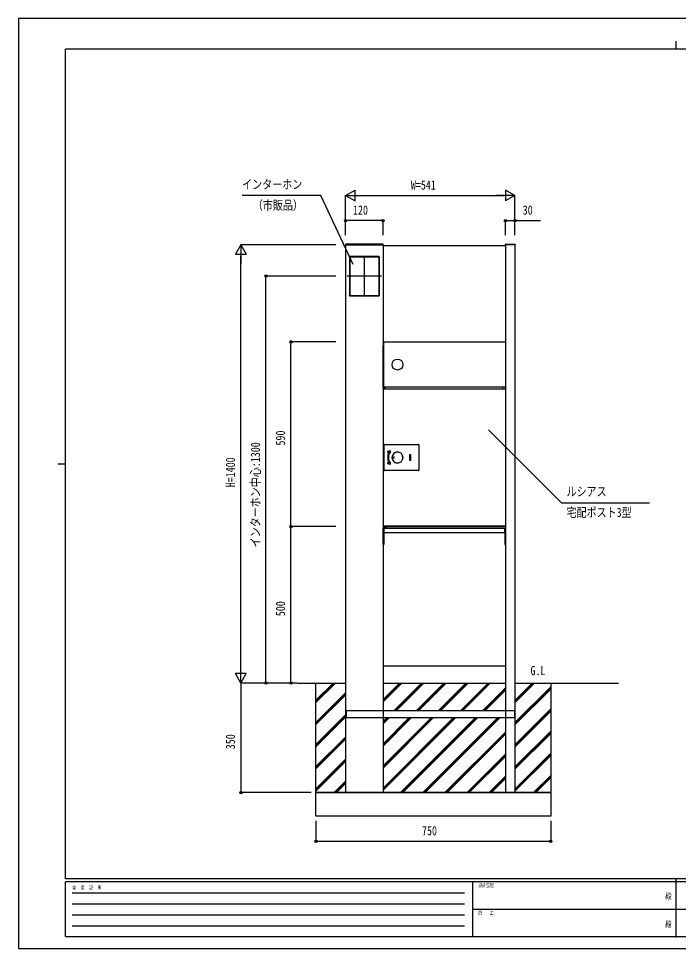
# Model space of a CAD drawing. Units: millimetres, scale not verified. Extents: x -2102 to 2102, y -1485 to 1485.
# Drawn here: x -2102 to 5, y -1485 to 1485 of the extents above; entities that cross this region are included whole.
import ezdxf
from ezdxf.enums import TextEntityAlignment as Align

# ---------------------------------------------------------------- set-up
doc = ezdxf.new("R2010")
doc.units = ezdxf.units.MM
doc.header["$LTSCALE"] = 8
doc.header["$PDMODE"] = 32
doc.header["$PDSIZE"] = 4
for name, color, linetype in [('0-1_USER1', 3, 'Continuous'), ('0-3_YKK_A1', 4, 'Continuous'), ('0-4_YKK_D', 6, 'Continuous'), ('0-5_YKK_ZWAK', 7, 'Continuous')]:
    doc.layers.add(name, color=color, linetype=linetype)
doc.styles.add('ＭＳ ゴシック', font='')
doc.styles.get('ＭＳ ゴシック').set_extended_font_data('MS Gothic')

msp = doc.modelspace()

# ---------------------------------------------------------------- linework, layer by layer
at = {"layer": '0-3_YKK_A1'}
for p, q in [((-937.991, 762.5), (-1057.991, 762.5)), ((-1057.991, 762.5), (-1057.991, -987.5)), ((-1057.492, 762.5), (-938.489, 762.5)), ((-938.554, 764.5), (-1057.428, 764.5)), ((-938.489, 762.5), (-937.491, 762.5)), ((-937.991, 762.5), (-937.991, -987.5)), ((-937.991, 760), (-546.991, 760)), ((-937.491, 762.5), (-937.555, 763.561)), ((-547.491, 762.5), (-547.426, 763.561)), ((-546.492, 762.5), (-547.491, 762.5)), ((-516.991, 762.5), (-546.991, 762.5)), ((-546.991, 762.5), (-546.991, -987.5)), ((-517.489, 762.5), (-546.492, 762.5)), ((-546.428, 764.5), (-517.554, 764.5)), ((-516.991, 762.5), (-516.991, -987.5)), ((-1045.241, 725.193), (-950.741, 725.193)), ((-1045.191, 723.993), (-1045.191, 600.993)), ((-997.991, 726.493), (-997.991, 598.493)), ((-950.791, 723.993), (-950.791, 600.993)), ((-942.791, 662.493), (-1053.191, 662.493)), ((-1045.241, 599.793), (-950.741, 599.793)), ((-937.991, 453), (-546.991, 453)), ((-937.491, 451.7), (-937.491, 452.5)), ((-937.484, 451.7), (-937.491, 451.7)), ((-937.491, 450.9), (-937.491, 451.6)), ((-937.491, 450.9), (-937.491, 439.4)), ((-936.991, 451.4), (-936.905, 451.4)), ((-936.905, 451.5), (-936.905, 308.5)), ((-936.105, 451.5), (-936.905, 451.5)), ((-936.491, 452.4), (-936.691, 452.4)), ((-936.491, 451.6), (-936.691, 451.6)), ((-936.691, 451.5), (-936.691, 451.6)), ((-936.491, 451.6), (-936.491, 451.5)), ((-936.105, 451.7), (-936.105, 452.5)), ((-936.105, 451.7), (-936.105, 451.5)), ((-548.291, 451.7), (-548.291, 452.5)), ((-547.991, 452.5), (-548.291, 452.5)), ((-548.291, 451.7), (-548.291, 451.5)), ((-547.991, 451.7), (-548.291, 451.7)), ((-547.491, 451.5), (-548.291, 451.5)), ((-547.991, 452.5), (-547.491, 452.5)), ((-547.491, 451.7), (-547.991, 451.7)), ((-547.497, 451.7), (-547.491, 451.6)), ((-547.491, 452.5), (-547.491, 451.7)), ((-547.491, 451.6), (-547.491, 451.5)), ((-937.491, 307.5), (-937.491, 308.3)), ((-937.491, 308.3), (-936.691, 308.3)), ((-936.691, 307.5), (-937.491, 307.5)), ((-936.991, 301.7), (-937.491, 301.7)), ((-936.691, 301.5), (-937.491, 301.5)), ((-937.491, 301.5), (-937.491, -135.4)), ((-936.991, 302.5), (-936.691, 302.5)), ((-936.991, 301.7), (-936.691, 301.7)), ((-936.105, 308.5), (-936.905, 308.5)), ((-936.691, 308.5), (-936.691, 302.5)), ((-936.691, 302.5), (-548.291, 302.5)), ((-936.691, 301.7), (-936.691, 302.5)), ((-936.691, 301.7), (-936.691, 301.5)), ((-936.105, 308.3), (-936.105, 308.5)), ((-936.105, 308.3), (-936.105, 307.5)), ((-548.291, 307.5), (-936.105, 307.5)), ((-931.791, 302.5), (-931.791, 307.5)), ((-556.691, 307.5), (-556.691, 302.5)), ((-548.291, 308.3), (-548.291, 308.5)), ((-548.291, 308.3), (-548.291, 307.5)), ((-547.991, 308.3), (-548.291, 308.3)), ((-547.991, 307.5), (-548.291, 307.5)), ((-548.291, 307.5), (-548.291, 302.5)), ((-548.291, 301.7), (-548.291, 302.5)), ((-547.991, 302.5), (-548.291, 302.5)), ((-548.291, 301.7), (-548.291, 301.5)), ((-547.991, 301.7), (-548.291, 301.7)), ((-547.491, 301.5), (-548.291, 301.5)), ((-547.991, 308.3), (-547.491, 308.3)), ((-547.991, 302.5), (-547.491, 302.5)), ((-547.491, 301.7), (-547.991, 301.7)), ((-547.491, 302.5), (-547.491, 301.7)), ((-934.491, 43.092), (-934.491, 123.108)), ((-932.498, 125.1), (-825.483, 125.1)), ((-823.491, 123.108), (-823.491, 43.092)), ((-916.513, 104.298), (-923.305, 102.605)), ((-922.7, 100.179), (-918.731, 101.168)), ((-853.991, 90.85), (-853.991, 75.35)), ((-849.491, 91.35), (-853.491, 91.35)), ((-848.991, 75.35), (-848.991, 90.85)), ((-923.305, 63.595), (-916.513, 61.902)), ((-918.731, 65.032), (-922.7, 66.021)), ((-892.476, 65.607), (-891.991, 65.6)), ((-848.991, 83.1), (-853.991, 83.1)), ((-853.491, 74.85), (-849.491, 74.85)), ((-825.483, 41.1), (-932.498, 41.1)), ((-937.991, -142.5), (-546.991, -142.5)), ((-936.691, -135.4), (-937.491, -135.4)), ((-936.991, -136.4), (-937.491, -136.4)), ((-936.991, -135.6), (-936.691, -135.6)), ((-936.991, -136.4), (-936.691, -136.4)), ((-936.691, -135.6), (-936.691, -135.4)), ((-936.691, -135.6), (-936.691, -136.4)), ((-548.291, -136.4), (-936.691, -136.4)), ((-936.691, -136.4), (-936.691, -137.5)), ((-936.691, -137.5), (-935.891, -137.5)), ((-548.991, -143), (-935.991, -143)), ((-935.991, -158), (-935.991, -143)), ((-935.891, -137.5), (-926.391, -137.5)), ((-925.791, -137.5), (-926.391, -137.5)), ((-925.891, -137), (-925.891, -136.4)), ((-925.791, -136.7), (-925.891, -136.7)), ((-925.791, -136.7), (-925.791, -136.4)), ((-925.791, -137.5), (-925.791, -136.7)), ((-556.691, -137.5), (-925.791, -137.5)), ((-556.691, -136.4), (-556.691, -136.7)), ((-556.691, -136.7), (-556.691, -137.5)), ((-556.591, -136.7), (-556.691, -136.7)), ((-556.091, -137.5), (-556.691, -137.5)), ((-556.591, -137), (-556.591, -136.4)), ((-549.091, -137.5), (-556.091, -137.5)), ((-548.991, -158), (-548.991, -143)), ((-548.291, -135.6), (-548.291, -135.4)), ((-548.291, -135.6), (-548.291, -136.4)), ((-547.991, -135.6), (-548.291, -135.6)), ((-547.991, -136.4), (-548.291, -136.4)), ((-547.991, -135.6), (-547.491, -135.6)), ((-547.491, -136.4), (-547.991, -136.4)), ((-547.491, -135.6), (-547.491, -136.4)), ((-548.991, -158), (-935.991, -158)), ((-937.991, -582.5), (-546.991, -582.5)), ((-1212.491, -637.5), (-1057.991, -637.5)), ((-1152.49, -692.253), (-1097.737, -637.5)), ((-1152.49, -695.878), (-1094.112, -637.5)), ((-1152.49, -699.503), (-1090.487, -637.5)), ((-937.991, -689.885), (-885.605, -637.5)), ((-937.991, -693.51), (-881.98, -637.5)), ((-937.991, -697.135), (-878.355, -637.5)), ((-937.991, -637.5), (-546.991, -637.5)), ((-903.395, -726), (-814.895, -637.5)), ((-899.77, -726), (-811.27, -637.5)), ((-896.145, -726), (-807.645, -637.5)), ((-832.684, -726), (-744.184, -637.5)), ((-829.059, -726), (-740.559, -637.5)), ((-825.434, -726), (-736.934, -637.5)), ((-761.973, -726), (-673.473, -637.5)), ((-758.348, -726), (-669.848, -637.5)), ((-754.723, -726), (-666.223, -637.5)), ((-691.263, -726), (-602.763, -637.5)), ((-687.638, -726), (-599.138, -637.5)), ((-684.013, -726), (-595.513, -637.5)), ((-620.552, -726), (-546.991, -652.439)), ((-516.991, -637.5), (-186.516, -637.5)), ((-516.991, -693.149), (-461.341, -637.5)), ((-516.991, -696.774), (-457.716, -637.5)), ((-516.991, -700.399), (-454.091, -637.5)), ((-516.991, -763.86), (-402.49, -649.36)), ((-516.991, -767.485), (-402.49, -652.985)), ((-1152.49, -762.963), (-1057.991, -668.464)), ((-1152.49, -766.588), (-1057.991, -672.089)), ((-1152.49, -770.213), (-1057.991, -675.714)), ((-616.927, -726), (-546.991, -656.064)), ((-613.302, -726), (-546.991, -659.689)), ((-516.991, -771.11), (-402.49, -656.61)), ((-1152.49, -833.674), (-1057.991, -739.175)), ((-518.191, -726), (-1056.191, -726)), ((-1056.191, -726), (-1056.191, -749)), ((-549.841, -726), (-546.991, -723.149)), ((-518.191, -726), (-518.191, -749)), ((-516.991, -834.571), (-402.49, -720.07)), ((-516.991, -838.196), (-402.49, -723.695)), ((-516.991, -841.821), (-402.49, -727.32)), ((-1152.49, -837.299), (-1057.991, -742.8)), ((-1152.49, -840.924), (-1057.991, -746.425)), ((-518.191, -749), (-1056.191, -749)), ((-937.991, -760.596), (-926.395, -749)), ((-937.991, -831.307), (-855.684, -749)), ((-937.991, -902.017), (-784.973, -749)), ((-937.991, -972.728), (-714.263, -749)), ((-937.991, -764.221), (-922.77, -749)), ((-937.991, -834.932), (-852.059, -749)), ((-937.991, -905.642), (-781.348, -749)), ((-937.991, -976.353), (-710.638, -749)), ((-937.991, -767.846), (-919.145, -749)), ((-937.991, -838.557), (-848.434, -749)), ((-937.991, -909.267), (-777.723, -749)), ((-937.991, -979.978), (-707.013, -749)), ((-882.052, -987.5), (-643.552, -749)), ((-878.427, -987.5), (-639.927, -749)), ((-874.802, -987.5), (-636.302, -749)), ((-811.341, -987.5), (-572.841, -749)), ((-807.716, -987.5), (-569.216, -749)), ((-804.091, -987.5), (-565.591, -749)), ((-740.631, -987.5), (-546.991, -793.86)), ((-737.006, -987.5), (-546.991, -797.485)), ((-733.381, -987.5), (-546.991, -801.11)), ((-516.991, -905.281), (-402.49, -790.781)), ((-516.991, -908.906), (-402.49, -794.406)), ((-516.991, -912.531), (-402.49, -798.031)), ((-1152.49, -904.385), (-1057.991, -809.885)), ((-1152.49, -908.01), (-1057.991, -813.51)), ((-1152.49, -911.635), (-1057.991, -817.135)), ((-1152.49, -975.095), (-1057.991, -880.596)), ((-1152.49, -978.72), (-1057.991, -884.221)), ((-1152.49, -982.345), (-1057.991, -887.846)), ((-669.92, -987.5), (-546.991, -864.571)), ((-666.295, -987.5), (-546.991, -868.196)), ((-662.67, -987.5), (-546.991, -871.821)), ((-516.991, -975.992), (-402.49, -861.492)), ((-516.991, -979.617), (-402.49, -865.117)), ((-516.991, -983.242), (-402.49, -868.742)), ((-599.209, -987.5), (-546.991, -935.281)), ((-595.584, -987.5), (-546.991, -938.906)), ((-591.959, -987.5), (-546.991, -942.531)), ((-457.788, -987.5), (-402.49, -932.202)), ((-454.163, -987.5), (-402.49, -935.827)), ((-450.538, -987.5), (-402.49, -939.452)), ((-1094.184, -987.5), (-1057.991, -951.307)), ((-1090.559, -987.5), (-1057.991, -954.932)), ((-1086.934, -987.5), (-1057.991, -958.557)), ((-937.991, -987.5), (-1057.991, -987.5)), ((-516.991, -987.5), (-546.991, -987.5))]:
    msp.add_line(p, q, dxfattribs=at)
for points in [[(-1058.426, 763.561), (-1058.491, 762.5), (-1057.492, 762.5)], [(-516.555, 763.561), (-516.491, 762.5), (-517.489, 762.5)], [(-1045.493, 723.993), (-1043.991, 723.993), (-1043.991, 600.993), (-1045.493, 600.993)], [(-1045.241, 725.496), (-1045.241, 723.993), (-950.741, 723.993), (-950.741, 725.496)], [(-950.488, 723.993), (-951.991, 723.993), (-951.991, 600.993), (-950.488, 600.993)], [(-1045.241, 599.491), (-1045.241, 600.993), (-950.741, 600.993), (-950.741, 599.491)], [(-937.491, 452.5), (-936.491, 452.5), (-936.105, 452.5), (-548.291, 452.5)], [(-936.105, 452.4), (-936.491, 452.4), (-936.491, 451.6)], [(-547.491, 451.5), (-547.491, 308.5), (-548.291, 308.5)], [(-936.905, 437.4), (-937.491, 437.4), (-937.491, 439.4)], [(-936.905, 308.5), (-937.491, 308.5), (-937.491, 437.4)], [(-937.491, 301.7), (-937.491, 302.5), (-936.991, 302.5)], [(-547.491, 301.5), (-547.491, -135.4), (-548.291, -135.4)], [(-547.491, 308.3), (-547.491, 307.5), (-547.991, 307.5)], [(-892.471, 100.564), (-895.814, 100.138), (-897.715, 99.416)], [(-897.817, 66.823), (-895.814, 66.062), (-892.471, 65.636)], [(-937.491, -136.4), (-937.491, -135.6), (-936.991, -135.6)], [(-548.291, -136.4), (-548.291, -137.5), (-549.091, -137.5)], [(-516.991, -637.5), (-402.49, -637.5), (-402.49, -987.5), (-1152.49, -987.5), (-1152.49, -637.5), (-1057.991, -637.5)]]:
    msp.add_lwpolyline(points, dxfattribs=at)
for points in [[(-1045.491, 599.493), (-950.491, 599.493), (-950.491, 725.493), (-1045.491, 725.493)], [(-937.991, -194.5), (-937.991, -142.5), (-935.991, -142.5), (-935.991, -194.5)], [(-546.991, -194.5), (-546.991, -142.5), (-548.991, -142.5), (-548.991, -194.5)], [(-1152.49, -987.5), (-402.49, -987.5), (-402.49, -1062.5), (-1152.49, -1062.5)]]:
    msp.add_lwpolyline(points, close=True, dxfattribs=at)
msp.add_circle((-891.991, 380), 17.5, dxfattribs=at)
for centre, radius, start, end in [((-1057.428, 763.5), 1, 90, 176.5), ((-938.554, 763.5), 1, 3.5, 90), ((-546.428, 763.5), 1, 90, 176.5), ((-517.554, 763.5), 1, 3.5, 90), ((-936.691, 451.6), 0.8, 90, 180), ((-936.991, 450.9), 0.5, 90, 180), ((-935.491, 439.4), 2, 180, 224.99409), ((-932.501, 123.11), 1.99, 89.92772, 180.07228), ((-825.48, 123.11), 1.99, 359.92772, 90.07228), ((-923.002, 101.392), 1.25, 104, 180), ((-923.002, 101.392), 1.25, 180, 284), ((-891.991, 83.1), 31.75, 146.31167, 180), ((-891.991, 83.1), 29.25, 141.02124, 180), ((-918.658, 100.877), 0.3, 326.31167, 104), ((-916.089, 102.6), 1.75, 0, 104), ((-916.089, 102.6), 1.75, 321.02124, 0), ((-891.991, 83.1), 17.65, 0, 180), ((-891.991, 83.1), 17.5, 90, 255.45427), ((-891.972, 83.1), 17.296, 91.877, 268.123), ((-891.991, 83.1), 17.5, 270, 90), ((-853.491, 90.85), 0.5, 90, 180), ((-849.491, 90.85), 0.5, 0, 90), ((-923.002, 64.808), 1.25, 76, 180), ((-923.002, 64.808), 1.25, 180, 256), ((-891.991, 83.1), 31.75, 180, 213.68833), ((-891.991, 83.1), 29.25, 180, 218.97876), ((-918.658, 65.323), 0.3, 256, 33.68833), ((-916.089, 63.6), 1.75, 256, 0), ((-916.089, 63.6), 1.75, 0, 38.97876), ((-891.991, 83.1), 17.65, 180, 0), ((-903.991, 83.1), 1.75, 90, 270), ((-903.991, 83.1), 1.75, 270, 90), ((-853.491, 75.35), 0.5, 180, 270), ((-849.491, 75.35), 0.5, 270, 0), ((-932.501, 43.09), 1.99, 179.92772, 270.07228), ((-825.48, 43.09), 1.99, 269.92772, 0.07228), ((-926.391, -137), 0.5, 270, 0), ((-556.091, -137), 0.5, 180, 270)]:
    msp.add_arc(centre, radius, start, end, dxfattribs=at)
at = {"layer": '0-4_YKK_D'}
for p, q in [((-1057.991, 920), (-1027.68, 937.5)), ((-1057.991, 793.5), (-1057.991, 921)), ((-1027.68, 902.5), (-1027.68, 937.5)), ((-516.991, 920), (-547.301, 937.5)), ((-547.301, 937.5), (-547.301, 902.5)), ((-516.991, 794.5), (-516.991, 921)), ((-1057.991, 920), (-1027.68, 902.5)), ((-1057.991, 920), (-997.369, 920)), ((-1022.991, 920), (-551.991, 920)), ((-516.991, 920), (-577.612, 920)), ((-516.991, 920), (-547.301, 902.5)), ((-1057.991, 793.5), (-1057.991, 841)), ((-937.991, 840), (-1057.991, 840)), ((-937.991, 793.5), (-937.991, 841)), ((-546.991, 793.5), (-546.991, 841)), ((-516.991, 793.5), (-516.991, 841)), ((-1392.49, 762.5), (-1409.99, 732.189)), ((-1088.991, 762.5), (-1393.49, 762.5)), ((-1392.49, 762.5), (-1374.99, 732.189)), ((-1392.49, 762.5), (-1392.49, 701.878)), ((-1409.99, 732.189), (-1374.99, 732.189)), ((-1392.49, -602.5), (-1392.49, 727.5)), ((-1088.991, 662.493), (-1313.49, 662.493)), ((-1312.49, -637.5), (-1312.49, 662.493)), ((-1088.991, 452.5), (-1233.49, 452.5)), ((-1232.49, -137.5), (-1232.49, 452.5)), ((-1088.991, -137.5), (-1233.49, -137.5)), ((-1088.991, -137.5), (-1233.49, -137.5)), ((-1232.49, -637.5), (-1232.49, -137.5)), ((-1392.49, -637.5), (-1392.49, -576.878)), ((-1392.49, -637.5), (-1409.99, -607.189)), ((-1374.99, -607.189), (-1409.99, -607.189)), ((-1392.49, -637.5), (-1374.99, -607.189)), ((-1213.491, -637.5), (-1393.49, -637.5)), ((-1213.491, -637.5), (-1393.49, -637.5)), ((-1392.49, -637.5), (-1392.49, -987.5)), ((-1213.491, -637.5), (-1313.49, -637.5)), ((-1213.491, -637.5), (-1233.49, -637.5)), ((-1167.49, -987.5), (-1393.49, -987.5)), ((-1152.49, -1077.5), (-1152.49, -1143.5)), ((-402.49, -1077.5), (-402.49, -1143.5)), ((-1152.49, -1142.5), (-402.49, -1142.5))]:
    msp.add_line(p, q, dxfattribs=at)
for points in [[(-1033.361, 699.215), (-1137.065, 920), (-1388.192, 920)], [(-546.991, 840), (-516.991, 840), (-435.057, 840)], [(-601.222, 171.143), (-368.023, -62.056), (-87.356, -62.056)]]:
    msp.add_lwpolyline(points, dxfattribs=at)
for centre in [(-1057.991, 840), (-937.991, 840), (-546.991, 840), (-516.991, 840), (-1312.49, 662.493), (-1232.49, 452.5), (-1232.49, -137.5), (-1232.49, -137.5), (-1312.49, -637.5), (-1232.49, -637.5), (-1392.49, -987.5), (-1152.49, -1142.5), (-402.49, -1142.5)]:
    msp.add_circle(centre, 3.75, dxfattribs=at)
at = {"layer": '0-5_YKK_ZWAK'}
for p, q in [((-2.49, 1412.5), (-2.49, 1387.5)), ((1947.51, 1387.5), (-1952.49, 1387.5)), ((-1952.49, -1262.5), (-1952.49, 1387.5)), ((-1977.49, 62.5), (-1952.49, 62.5)), ((1947.51, -1262.5), (-1952.49, -1262.5)), ((-652.49, -1272.5), (-1952.49, -1272.5)), ((-1952.49, -1447.5), (-1952.49, -1272.5)), ((-652.49, -1272.5), (-652.49, -1447.5)), ((-2.49, -1272.5), (-652.49, -1272.5)), ((-2.49, -1262.5), (-2.49, -1447.5)), ((647.51, -1272.5), (-2.49, -1272.5)), ((-1931.24, -1307.5), (-677.49, -1307.5)), ((-1931.24, -1342.5), (-677.49, -1342.5)), ((-648.74, -1360), (-2.49, -1360)), ((-2.49, -1360), (647.51, -1360)), ((-1931.24, -1377.5), (-677.49, -1377.5)), ((-1931.24, -1412.5), (-677.49, -1412.5)), ((-1952.49, -1447.5), (-652.49, -1447.5)), ((-652.49, -1447.5), (-2.49, -1447.5)), ((-2.49, -1447.5), (647.51, -1447.5))]:
    msp.add_line(p, q, dxfattribs=at)
msp.add_lwpolyline([(-2102.5, -1485), (2102.5, -1485), (2102.5, 1485), (-2102.5, 1485)], close=True, dxfattribs=at)
msp.add_point((-2.49, -1447.5), dxfattribs=at)

# ---------------------------------------------------------------- texts
at = {"layer": '0-1_USER1', "style": 'ＭＳ ゴシック', "width": 0.8}
msp.add_text('G.L', height=29.33, dxfattribs=at).set_placement((-467.167, -621), align=Align.BOTTOM_LEFT)
at = {"layer": '0-4_YKK_D', "style": 'ＭＳ ゴシック', "width": 0.8}
for s, p in [('インターホン', (-1388.268, 932.14)), ('W=541', (-849.357, 930)), ('（市販品）', (-1354.135, 865.474)), ('120', (-1034.257, 850)), ('30', (-491.991, 850)), ('ルシアス', (-351.995, -49.059)), ('宅配ポスト3型', (-351.995, -115.725)), ('750', (-813.757, -1132.5))]:
    msp.add_text(s, height=29.33, dxfattribs=at).set_placement(p, align=Align.BOTTOM_LEFT)
for s, p in [('590', (-1242.49, 121.233)), ('インターホン中心:1300', (-1322.49, -204.037)), ('H=1400', (-1402.49, -12.167)), ('500', (-1242.49, -423.767)), ('350', (-1402.49, -848.767))]:
    msp.add_text(s, height=29.33, rotation=90, dxfattribs=at).set_placement(p, align=Align.BOTTOM_LEFT)
at = {"layer": '0-5_YKK_ZWAK', "style": 'ＭＳ ゴシック', "width": 0.8}
for s, height, p in [('設計監理', 11, (-634.157, -1292.5)), ('変  更  記  事', 11, (-1930.655, -1300)), ('殿', 18.33, (-36.833, -1332.917)), ('施\u3000\u3000工', 11, (-634.157, -1380)), ('殿', 18.33, (-36.833, -1422.917))]:
    msp.add_text(s, height=height, dxfattribs=at).set_placement(p, align=Align.BOTTOM_LEFT)

doc.saveas('drawing.dxf')
